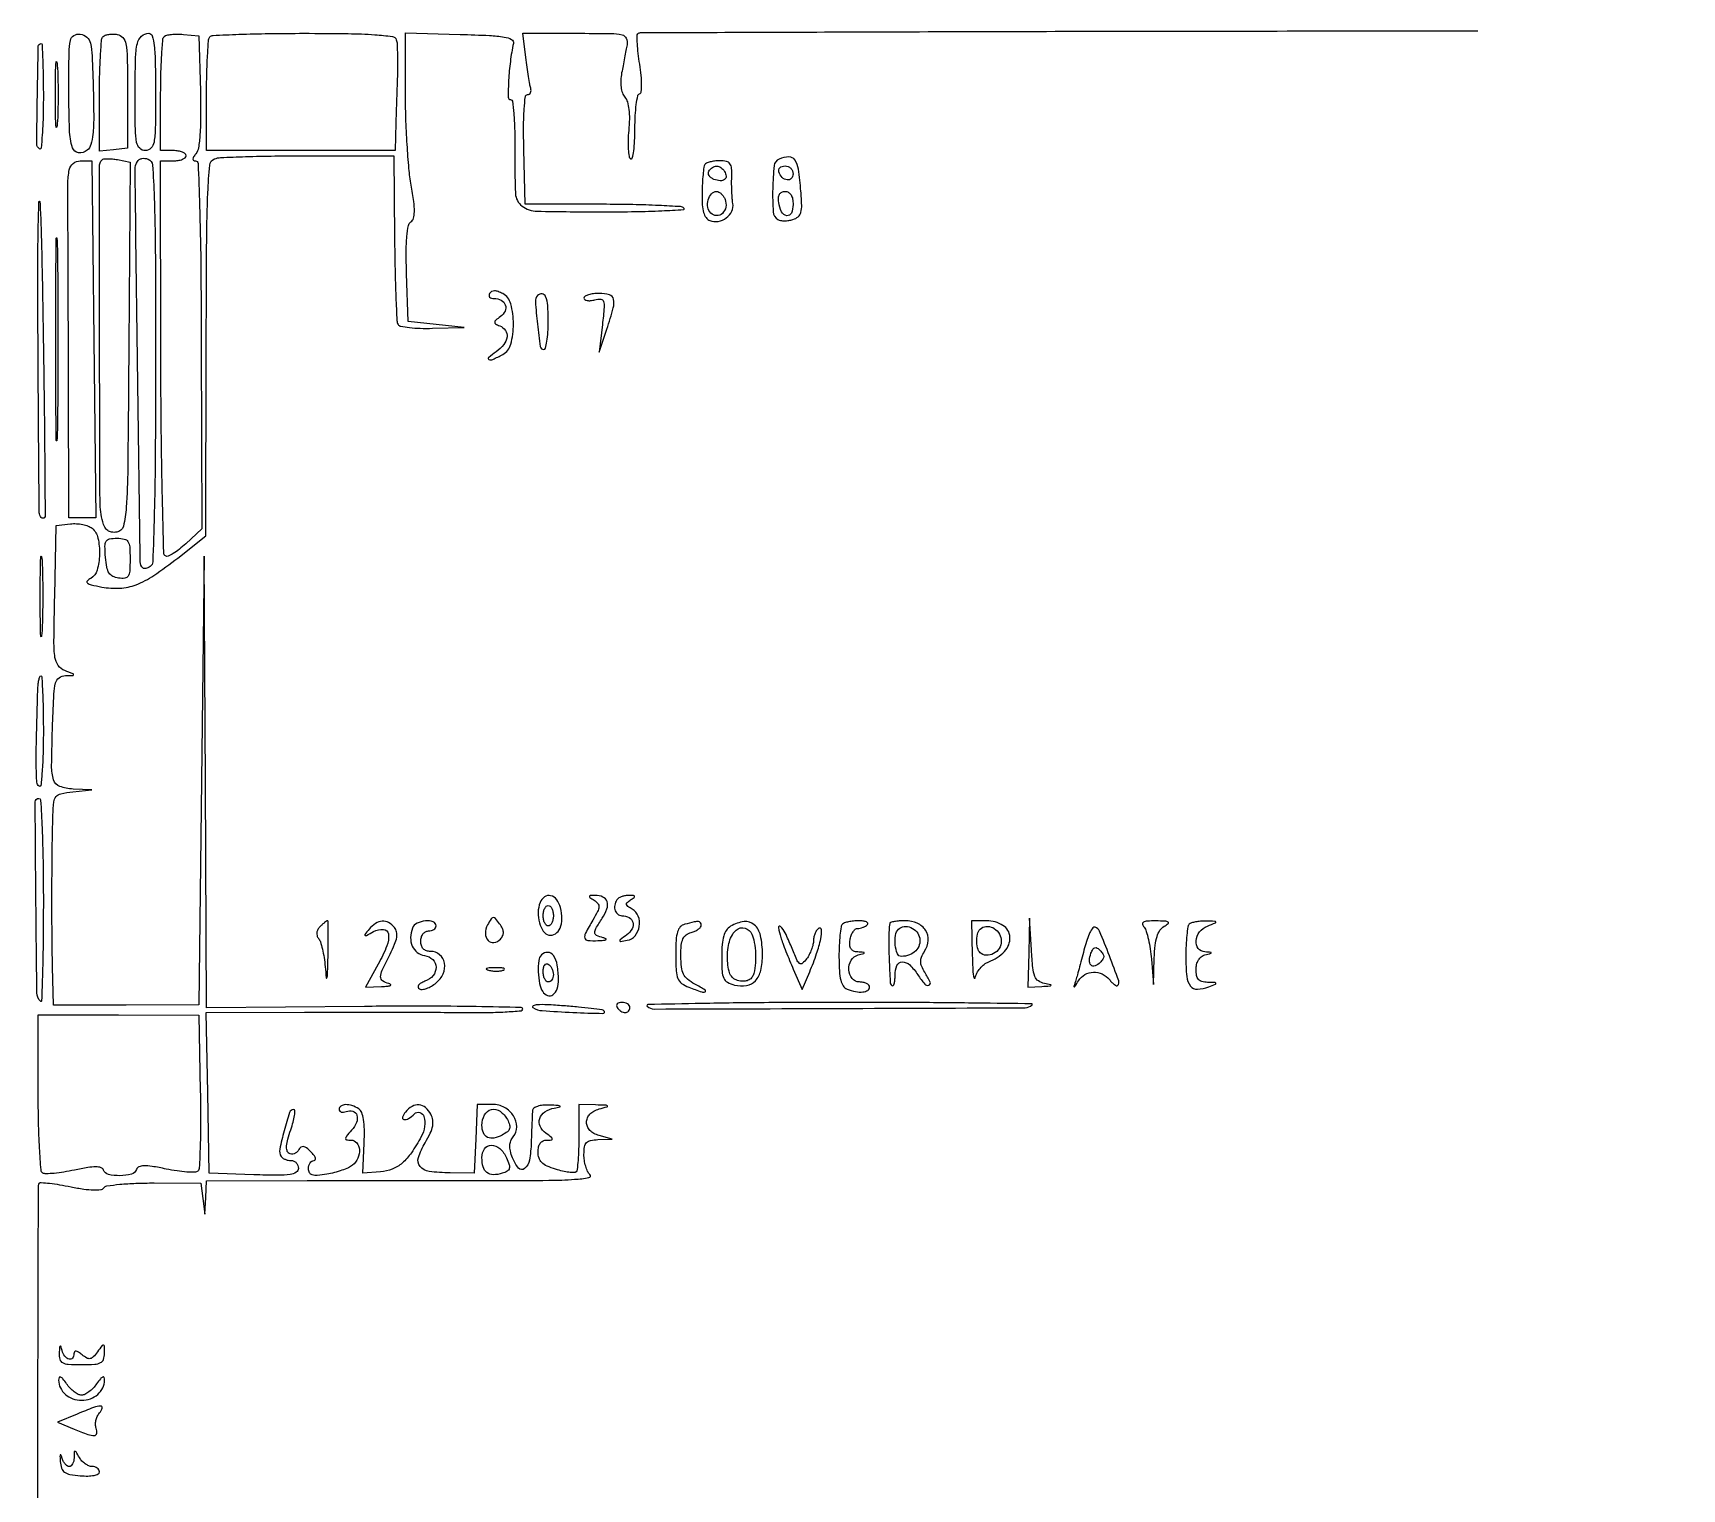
# Model space of a CAD drawing. Extents: x 24 to 1546, y 0 to 2379.
# Drawn here: x 563 to 886.3, y 290.6 to 576.1 of the extents above; entities that cross this region are included whole.
import ezdxf

# ---------------------------------------------------------------- set-up
doc = ezdxf.new("R2010")
doc.units = 0
doc.header["$MEASUREMENT"] = 0
doc.layers.get('0').update_dxf_attribs({"linetype": 'CONTINUOUS'})

msp = doc.modelspace()

# ---------------------------------------------------------------- linework, layer by layer
for points in [[(669.79548, 1002.302636, -0.00002), (669.596685, 899.530331, -0.000025), (669.388942, 796.915146, -0.198373)], [(563.829439, 248.38279, -0.000419), (563.917736, 301.759581, -0.00001), (564.039235, 350.115363, -0.198254), (564.222223, 350.555556, -0.221159), (564.598033, 350.692775, -0.007275), (566.228284, 350.529575, -0.012649), (568.187467, 350.254237, -0.008318), (570.427309, 349.843051, 0.013175), (572.927445, 349.409137, 0.029039), (574.857888, 349.239915, 0.034953), (576.250374, 349.296347, 0.219684), (576.843995, 349.654509, -0.213561), (577.462648, 350.037714, -0.009612), (580.010569, 350.330862, -0.01469), (583.128721, 350.536795, -0.009841), (586.702624, 350.597153), (595.905247, 350.571429), (596.292586, 347.535714), (596.679926, 344.5), (596.839963, 347.75), (597, 351), (616.75, 351.055893, -0.000327), (625.64887, 351.075252, -0.000202), (636.110147, 351.086927, -0.000203), (646.445424, 351.090087, -0.000365), (654.922842, 351.083051, 0.002734), (664.105335, 351.118941, 0.014214), (669.168719, 351.310441, 0.025003), (671.984775, 351.639216, 0.609662), (672.172842, 352.227158, -0.088518), (671.722192, 352.87356, -0.036312), (671.344522, 353.877978, -0.034486), (671.086531, 355.04198, -0.03731), (671, 356.2, -0.037126), (671.111432, 357.698668, -0.153815), (671.504436, 358.504677, -0.156414), (672.284142, 358.932225, -0.038776), (673.75, 359.09968), (676.5, 359.19936), (674, 359.894765, -0.055545), (672.961374, 360.312353, -0.078348), (672.168284, 360.914802, -0.089703), (671.673095, 361.661043, -0.102086), (671.5, 362.5, -0.102086), (671.673095, 363.338957, -0.089703), (672.168284, 364.085198, -0.078348), (672.961374, 364.687647, -0.055545), (674, 365.105235, 0.003862), (675.573548, 365.556059, 0.559448), (675.614857, 365.708935, 0.196521), (675.353516, 365.827678, 0.001929), (673.25, 365.90032), (670, 366), (670, 359.666667, -0.008178), (669.959645, 357.199671, -0.011952), (669.836702, 355.030452, -0.007485), (669.664932, 353.237029, -0.170356), (669.444092, 352.777426, -0.206883), (669.040569, 352.617474, -0.023507), (668.039781, 352.695316, -0.025315), (666.803839, 352.914159, -0.017981), (665.444092, 353.27854, -0.030257), (663.752144, 353.912072, -0.08989), (662.732493, 354.606772, -0.120087), (662.187839, 355.486425, -0.079005), (662, 356.667781, -0.052627), (662.106345, 357.675354, -0.104647), (662.431279, 358.405228, -0.129903), (662.967304, 358.843188, -0.10708), (663.69113, 359, 0.018623), (664.639878, 359.03535, 0.427404), (664.795422, 359.224387, 0.200348), (664.621833, 359.53128, 0.007299), (663.52865, 360.355392, -0.126723), (662.407188, 361.721623, -0.192318), (662.323418, 363.237051, -0.168784), (663.331413, 364.538012, -0.097427), (665.188851, 365.286254, 0.010901), (666.271593, 365.517608, 0.66875), (666.294753, 365.661491, 0.124228), (665.912862, 365.781433, 0.003813), (664.25, 365.863818, 0.03119), (662.912911, 365.836429, 0.05981), (661.863386, 365.621146, 0.086633), (661.17411, 365.249387, 0.210709), (660.90903, 364.75, 0.007065), (660.864931, 363.997263, 0.000965), (660.798067, 362.423409, 0.001109), (660.726585, 360.558455, 0.000937), (660.65903, 358.58501, -0.034391), (660.302606, 355.07158, -0.179127), (659.343977, 353.414068, -0.413328), (658.164457, 353.522816, -0.083104), (656.984657, 355.540354, -0.031753), (656.572474, 356.873602, -0.067755), (656.463901, 357.944391, -0.084854), (656.649639, 358.844216, -0.080137), (657.125527, 359.65125, 0.176148), (657.821725, 361.594583, 0.141958), (657.190178, 363.736353, 0.125508), (655.415789, 365.397037, 0.126315), (653.067129, 366), (650.09138, 366), (649.79569, 359.25), (649.5, 352.5), (644.736301, 352.563699, -0.02961), (640.636459, 352.861767, -0.190183), (638.853633, 353.853523, -0.257806), (638.535337, 355.576835, -0.052815), (639.866071, 358.497579, 0.02113), (640.874079, 360.383808, 0.06337), (641.33554, 361.767201, 0.090247), (641.35338, 362.926492, 0.081877), (640.967224, 364.061242, 0.089698), (639.920699, 365.381339, 0.159704), (638.658833, 365.922053, 0.157035), (637.30604, 365.614677, 0.085992), (636, 364.5, 0.085203), (635.426616, 363.504871, 0.463897), (635.694592, 363.032433, 0.194559), (636.597689, 363.213797, 0.050767), (637.767217, 364.167217, -0.281119), (638.828796, 364.423975, -0.248333), (639.63339, 363.599496, -0.110717), (639.760022, 361.678835, -0.085258), (639.087808, 359.682539, -0.026241), (637.158464, 356.517129, -0.064964), (635.351019, 354.495821, -0.084258), (633.402096, 353.318732, -0.073583), (631.079656, 352.779078), (627.659312, 352.5), (627.90874, 358.392107, 0.014319), (627.945703, 361.095736, 0.036014), (627.774675, 363.057456, 0.051027), (627.413353, 364.410655, 0.162121), (626.829083, 365.126794, 0.059609), (625.507114, 365.758766, 0.08817), (624.239669, 365.951584, 0.13817), (623.35148, 365.677309, 0.254459), (623, 365.031385, 0.170338), (623.113709, 364.707295, 0.150241), (623.410912, 364.504982, 0.106442), (623.863428, 364.465361, 0.060487), (624.398849, 364.599558, -0.16289), (625.708898, 364.656533, -0.258967), (626.481721, 363.882342, -0.168139), (626.402822, 362.460893, -0.086957), (625.442974, 360.936987, 0.008399), (624.406724, 359.752548, 0.164314), (624.230858, 359.307396, 0.390808), (624.437303, 359.059585, 0.032786), (625.345012, 359, -0.226758), (626.459268, 358.467275, -0.158639), (626.963191, 357.145327, -0.118857), (626.644012, 355.459045, -0.114091), (625.58923, 354.074054, -0.067003), (624.805356, 353.583785, -0.021967), (623.538537, 353.076057, -0.021439), (622.06683, 352.629836, -0.022665), (620.58923, 352.320767, -0.016852), (618.712977, 352.080862, -0.094697), (617.710924, 352.176706, -0.201423), (617.193873, 352.596292, -0.123512), (617, 353.369158, -0.063865), (617.079968, 353.992674, -0.081719), (617.314732, 354.52094, -0.098571), (617.662826, 354.874384, -0.150245), (618.071429, 355, 0.284503), (618.319661, 355.153685, 0.203638), (618.33986, 355.488265, 0.08057), (618.046255, 356.022809, 0.030592), (617.480678, 356.662179, 0.026445), (616.597217, 357.456821, 0.133174), (615.994893, 357.722091, 0.213571), (615.500676, 357.584907, 0.08159), (615.021053, 357.034064, -0.080584), (614.636511, 356.590634, -0.091578), (614.146984, 356.314923, -0.100733), (613.630297, 356.247636, -0.121159), (613.165316, 356.397829, -0.198035), (612.77867, 356.932367, -0.077494), (612.70402, 357.85745, -0.048538), (612.934981, 359.193658, -0.017759), (613.509154, 361.025944, 0.017616), (613.987312, 362.550306, 0.031694), (614.254419, 363.832621, 0.037338), (614.317106, 364.761915, 0.412081), (614.077279, 365, 0.324213), (613.268717, 364.414123, 0.013788), (612.203491, 360.833269, 0.016472), (611.362438, 357.218867, 0.189537), (611.617209, 355.810351, 0.104328), (611.913294, 355.499753, 0.051562), (612.394205, 355.238041, 0.047993), (612.970669, 355.060078, 0.050924), (613.559017, 355, -0.105963), (614.108817, 354.88216, -0.09932), (614.576711, 354.547938, -0.096172), (614.890355, 354.04854, -0.09252), (615, 353.461067, -0.261437), (614.567015, 352.689581, -0.101861), (613.375498, 352.261491, -0.038143), (611.02464, 352.10694, -0.005602), (606.25, 352.211067), (597.5, 352.5), (597.224607, 368.25), (596.949214, 384), (616.224607, 384.081319, -0.000905), (624.465346, 384.101171, -0.000737), (633.289416, 384.093446, -0.000745), (641.414644, 384.062253, -0.001949), (647.25, 384.008411, 0.006565), (651.755412, 384.008436, 0.010928), (655.548575, 384.141217, 0.004714), (658.697257, 384.350198, 0.392047), (659.000467, 384.677091, 0.40853), (658.674337, 385.010004, 0.000692), (649.89441, 385.173572, 0.004149), (639.887543, 385.26309, 0.002487), (628.000467, 385.211663), (597, 384.923326), (596.765802, 429.211663), (596.531603, 473.5), (596.015802, 429.5), (595.5, 385.5), (581.25, 385.479562), (567, 385.459125), (566.813161, 392.979562, -0.004473), (566.707874, 399.603858, -0.002242), (566.687246, 407.977677, -0.002237), (566.741228, 416.290852, -0.004824), (566.873164, 422.689635, -0.017152), (567.042718, 425.312075, -0.151997), (567.489219, 426.366528, -0.169945), (568.433278, 426.922062, -0.022751), (570.75, 427.271532), (574.5, 427.663794), (570.823324, 427.831897, -0.076224), (568.221328, 428.353511, -0.233402), (567.013466, 429.618745, -0.079735), (566.617548, 432.340015, -0.004819), (566.81862, 440.614388, -0.004253), (567.065924, 446.438017, -0.051973), (567.409299, 448.638474, -0.172715), (568.101272, 449.648397, -0.150876), (569.31862, 450.063386, 0.002819), (570.837525, 450.116096, 0.431449), (570.939829, 450.233725, 0.277366), (570.822332, 450.391556, 0.00197), (569.221639, 451.041654, -0.140944), (567.922849, 452.053584, -0.12401), (567.280464, 453.652125, -0.036448), (567.084763, 456.780144, -0.002457), (567.221639, 465.728267), (567.5, 479.5), (570.310472, 479.822258, -0.042235), (571.492178, 479.857418, -0.036965), (572.718229, 479.698908, -0.03876), (573.808467, 479.385466, -0.084021), (574.560472, 478.949813, -0.168191), (575.711597, 477.050224, -0.060121), (576.005011, 473.850724, -0.060593), (575.535265, 470.735975, -0.200074), (574.279271, 469.136412, 0.077673), (573.614874, 468.615168, 0.441293), (573.647001, 468.21772, 0.109721), (574.383988, 467.870409, 0.009094), (576.470308, 467.439592, 0.059897), (580.003163, 467.206815, 0.077974), (583.169657, 467.880044, 0.05735), (586.652509, 469.691926, 0.018537), (591.352714, 473.128609), (596.888374, 477.5), (596.944187, 514.143011, -0.001083), (597.022435, 535.353814, -0.00952), (597.256102, 544.73815, -0.013497), (597.641211, 550.158702, -0.283895), (598.581787, 551.393011, -0.080976), (599.749481, 551.635564, -0.002543), (604.62979, 551.821697, -0.004893), (610.403071, 551.955938, -0.003365), (616.949497, 552), (633.73542, 552), (633.859999, 535.916985, 0.003249), (633.948743, 529.686742, 0.004976), (634.114459, 524.288991, 0.001875), (634.319974, 519.66255, 0.127035), (634.551306, 518.916985, 0.213098), (635.069922, 518.564227, 0.016571), (636.770159, 518.317245, 0.020329), (638.895965, 518.167206, 0.014034), (641.309017, 518.162997), (647.5, 518.325993), (642, 518.912997), (636.5, 519.5), (636.210272, 528.91643, -0.007953), (636.147212, 533.161796, -0.021214), (636.278814, 536.186933, -0.024231), (636.563301, 538.291692, -0.211685), (637.082979, 539.051284, 0.194031), (637.584828, 539.733942, 0.061346), (637.749534, 541.012832, 0.035296), (637.618791, 543.020873, 0.009209), (637.122707, 546.216767, -0.020458), (636.690095, 549.48751, -0.007203), (636.329795, 554.207441, -0.007137), (636.08231, 559.41286, -0.008309), (636, 564.365745), (636, 576.067663), (646.75, 575.783832, -0.004664), (652.501121, 575.578286, -0.030389), (655.377541, 575.272784, -0.077674), (656.81943, 574.792382, -0.339902), (657.176919, 574.030757, 0.022041), (656.563351, 570.506605, 0.019568), (656.231885, 566.799173, 0.011245), (656.1406, 563.48636, 0.415696), (656.624506, 563, -0.378461), (656.981584, 562.684534, -0.00892), (657.236521, 560.282812, -0.015194), (657.408495, 557.296635, -0.009158), (657.439795, 553.75, 0.011789), (657.569172, 544.565773, 0.228667), (658.8647, 542.120838, 0.154937), (661.809495, 541.123686, 0.004767), (674.783298, 541, 0.004105), (681.080536, 541.051703, 0.00732), (686.259161, 541.2126, 0.00304), (690.498639, 541.432313, 0.647455), (690.60959, 541.723743, 0.183964), (689.957896, 542.015976, 0.002649), (685.635525, 542.2426, 0.006896), (680.568397, 542.411369, 0.004444), (674.692923, 542.473743), (659.5, 542.5), (659.216168, 553.25, -0.006947), (659.159668, 557.768777, -0.016341), (659.274565, 561.139845, -0.01263), (659.503048, 563.61614, -0.38027), (659.934783, 564, 0.138728), (660.285647, 564.09926, 0.140858), (660.530058, 564.367188, 0.115205), (660.625015, 564.77227, 0.074806), (660.553558, 565.25, -0.030615), (660.372543, 566.000743, -0.00461), (660.116382, 567.528125, -0.00516), (659.848828, 569.339755, -0.004437), (659.604073, 571.25), (659.038261, 576), (669.461713, 576, -0.002896), (676.301832, 575.960377, -0.052563), (678.468532, 575.706558, -0.237537), (679.303779, 575.019901, -0.153405), (679.44642, 573.75, 0.000572), (679.234982, 572.659051, 0.000246), (678.955258, 571.20303, 0.000243), (678.658887, 569.652168, 0.000321), (678.39049, 568.239038, 0.034944), (678.22058, 566.795856, 0.044426), (678.276143, 565.45641, 0.05049), (678.543984, 564.318374, 0.090416), (679.013385, 563.483871, -0.104728), (679.51151, 562.536401, -0.039943), (679.802688, 561.065933, -0.03304), (679.895736, 559.191076, -0.019834), (679.77065, 556.964905, 0.016698), (679.647971, 555.00148, 0.024034), (679.681135, 553.260747, 0.021482), (679.833823, 551.87911, 0.219475), (680.143917, 551.411055, 0.509304), (680.478671, 551.54809, 0.02429), (680.748526, 552.939618, 0.023302), (680.939068, 554.910415, 0.012447), (681, 557.35765, -0.013011), (681.065218, 559.863396, -0.01986), (681.264488, 562.029018, -0.015153), (681.545094, 563.74839, -0.261783), (681.900385, 564.166667, 0.283118), (682.226121, 564.582551, 0.026899), (682.305481, 565.929439, 0.026594), (682.218517, 567.735691, 0.014332), (681.929671, 569.945952, -0.010245), (681.634275, 572.071017, -0.015103), (681.469801, 573.9475, -0.01029), (681.413233, 575.490513, -0.203091), (681.5874, 575.920734, -0.198023), (682.11066, 576.138525, -0.000014), (730.176508, 576.301627, -0.000501), (783.279498, 576.427095, -0.000302), (846.254519, 576.474781)], [(865.226909, 595.505145, -0.000225), (865.252986, 671.754424, -0.000174)], [(330.47682, 18.883074, 0.000013), (445.994116, 18.943074, 0.000017), (561.276547, 19.009838, 0.139128)], [(937.25, 578.015313, -0.000438), (892.915979, 578.044662, -0.005704)], [(814.621567, 578.021617, 0.000304), (793.981645, 578.01813, 0.000273), (772.58571, 577.989788, 0.000274), (753.38586, 577.943341, 0.000862)], [(242.797298, 79.868691, -0.000011), (242.648497, 127.699984, -0.000482)]]:
    msp.add_lwpolyline(points, format="xyb")
for points in [[(574.786725, 564.902924, -0.005817), (574.871591, 559.39826, -0.026341), (574.714726, 556.192156, -0.046436), (574.320603, 554.189993, -0.14881), (573.58053, 553.066834, -0.209602), (571.884038, 552.579914, -0.292095), (570.711155, 553.572032, -0.066757), (570.127971, 557.031547, -0.008422), (570, 564.628568, -0.002609), (570.039492, 572.195569, -0.047028), (570.291928, 574.604199, -0.213693), (570.980115, 575.569264, -0.169433), (572.25, 575.819551, -0.147997), (573.519379, 575.22978, -0.154634), (574.221993, 574.044666, -0.046712), (574.557674, 571.572597, -0.003639)], [(581.5, 564.5), (581.5, 553.5), (578.75, 553.183578), (576, 552.867155), (576, 563.766911, -0.00607), (576.051334, 567.995297, -0.009177), (576.208224, 571.673088, -0.004577), (576.425153, 574.760743, -0.178382), (576.708849, 575.375516, -0.118669), (577.121725, 575.628178, -0.040663), (577.809062, 575.790312, -0.037695), (578.625458, 575.85167, -0.035475), (579.458849, 575.792183, -0.179059), (580.583205, 575.182982, -0.136097), (581.19697, 573.910312, -0.04119), (581.452038, 571.275125, -0.00354)], [(587, 564.5, -0.003167), (586.954815, 557.366148, -0.039902), (586.706522, 554.6875, -0.14711), (586.098677, 553.473838, -0.206449), (585, 553, -0.197953), (583.904957, 553.451214, -0.152806), (583.296154, 554.604167, -0.042225), (583.046028, 557.144096, -0.00344), (583, 563.833333, -0.005104), (583.073125, 570.997038, -0.048877), (583.432548, 574.026499, -0.154053), (584.248676, 575.447054, -0.188078), (585.666667, 576, -0.333816), (586.337979, 575.495605, -0.041682), (586.721014, 573.59375, -0.023954), (586.942955, 570.312099, -0.004907)], [(595.784902, 564.644517, -0.007399), (595.840122, 559.818531, -0.016938), (595.704746, 556.183764, -0.018225), (595.418544, 553.532804, -0.13805), (594.912457, 552.394517, 0.029081), (594.459211, 551.77882, 0.12688), (594.316325, 551.353383, 0.282653), (594.44744, 551.101119, 0.135963), (594.812426, 551, -0.402732), (595.338807, 550.493941, -0.001874), (595.634341, 542.198693, -0.005544), (595.862419, 531.22202, -0.001781), (595.962239, 514.926775), (596.054736, 478.853551), (592.9257, 475.930593, -0.020722), (591.666281, 474.848258, -0.030667), (590.470753, 474.017712, -0.031017), (589.466504, 473.489981, -0.248801), (588.962401, 473.523237, -0.253046), (588.620709, 474.117898, -0.00052), (588.345954, 485.191052, -0.003312), (588.130994, 497.72884, -0.002027), (588.035374, 512.51942), (587.942608, 551), (590.471304, 551, 0.037686), (591.439674, 551.073091, 0.056539), (592.257196, 551.29375, 0.074245), (592.815513, 551.616993, 0.228289), (593, 552, 0.226478), (592.817169, 552.382936, 0.074992), (592.265625, 552.70625, 0.057076), (591.457356, 552.926884, 0.038131), (590.5, 553), (588, 553), (588, 563.833333, -0.006152), (588.051716, 568.036616, -0.009288), (588.209755, 571.69413, -0.004683), (588.428368, 574.7626, -0.178074), (588.71406, 575.380727, -0.140413), (589.179428, 575.638837, -0.029193), (590.110172, 575.797672, -0.028525), (591.249413, 575.85882, -0.023563), (592.46406, 575.797393), (595.5, 575.5)], [(634.208587, 574.75, -0.07157), (634.362902, 573.916622, -0.00567), (634.427922, 571.664062, -0.007602), (634.434168, 568.963714, -0.00575), (634.361871, 566, 0.000626), (634.255387, 562.92695, 0.000652), (634.158093, 559.895313, 0.000626), (634.080671, 557.2739, 0.00286), (634.046296, 555.75), (634, 553), (615.5, 553), (597, 553), (597, 563.833333, -0.005745), (597.048261, 568.033313, -0.008732), (597.195833, 571.680208, -0.004165), (597.399513, 574.750789, -0.179603), (597.666667, 575.333333, -0.187727), (598.280193, 575.603107, -0.001725), (603.344614, 575.804167, -0.005541), (609.216764, 575.951871, -0.003517), (616.059678, 576, -0.003341), (624.75374, 575.941913, -0.013852), (629.998728, 575.726411, -0.014506), (633.426215, 575.39021, -0.287018)], [(565, 563.440983, -0.006671), (564.946397, 559.423384, -0.011863), (564.779688, 556.118971, -0.006557), (564.549824, 553.491035, -0.553191), (564.25, 553.342542, -0.262764), (563.717068, 554.303936, -0.001892), (563.827141, 563.848852, -0.001642), (564.005771, 573.451494, -0.407818), (564.566413, 574, -0.400332), (564.742481, 573.832124, -0.001647), (564.872634, 570.898289, -0.006412), (564.968837, 567.489783, -0.003848)], [(567.738988, 558.25, -0.061613), (567.60781, 557.551892, -0.829596), (567.48416, 557.567187, -0.013058), (567.399697, 559.876693, -0.002611), (567.378169, 564, -0.002611), (567.399697, 568.123307, -0.013058), (567.48416, 570.432813, -0.829596), (567.60781, 570.448108, -0.061613), (567.738988, 569.75, -0.009864), (567.851466, 567.132307, -0.005804), (567.887826, 564, -0.005804), (567.851466, 560.867693, -0.009864)], [(574.880728, 515.996729), (575.261456, 481), (572.630728, 481), (570, 481), (569.929742, 508.25, 0.000124), (569.89942, 518.979347, 0.000168), (569.866377, 528.670312, 0.000112), (569.834082, 536.807799, 0.001876), (569.812694, 539.5, -0.004548), (569.794548, 546.47445, -0.050647), (570.093165, 549.236397, -0.170496), (570.863557, 550.502431, -0.173679), (572.25, 550.996729), (574.5, 550.993457)], [(581.762349, 514.631062, -0.000751), (581.552296, 490.661387, -0.013756), (581.264423, 483.044447, -0.045507), (580.685977, 479.372262, -0.304376), (579.380352, 478.197531, -0.069856), (578.375094, 478.195264, -0.124115), (577.611926, 478.503804, -0.115068), (577.049033, 479.158025, -0.054974), (576.644007, 480.197531, -0.064583), (576.113047, 484.174866, -0.000507), (576.025521, 516.462149, -0.000187), (575.981302, 549.879422, -0.199159), (576.523502, 551.190169, -0.164749), (576.876743, 551.364669, -0.029115), (577.624324, 551.420134, -0.028788), (578.544552, 551.381722, -0.022405), (579.535851, 551.237898), (582.024698, 550.762124)], [(587, 511.452028, -0.001664), (586.940916, 493.698926, -0.005001), (586.739032, 481.581332, -0.001761), (586.460865, 472.368437, -0.250957), (585.933469, 471.458881, -0.038339), (585.497966, 471.233849, -0.050611), (585.07132, 471.102266, -0.060569), (584.713838, 471.074674, -0.187512), (584.496177, 471.17049, -0.195351), (583.996677, 472.353386, -0.000113), (583.476862, 510.89525, -0.000146), (582.979529, 549.244329, -0.142516), (583.438838, 550.901039, -0.120743), (583.78856, 551.244866, -0.081579), (584.311612, 551.450017, -0.07402), (584.924103, 551.488785, -0.070579), (585.532025, 551.349337, -0.291102), (586.393945, 550.186457, -0.008629), (586.737089, 543.842294, -0.008102), (586.952048, 533.395656, -0.001093)], [(694.675594, 550.25, 0.101587), (694.497648, 549.731326, 0.008475), (694.339332, 548.311768, 0.011022), (694.215472, 546.596194, 0.008286), (694.152171, 544.704957, 0.017581), (694.194582, 542.38401, 0.055156), (694.448256, 540.847573, 0.090388), (694.929626, 539.861442, 0.14347), (695.671517, 539.295809, 0.134225), (697.315918, 539.131564, 0.117959), (698.907416, 539.80845, 0.123018), (699.973986, 541.103316, 0.153565), (700.189478, 542.63839, -0.022427), (700.076094, 543.575274, -0.008209), (699.997151, 544.90784, -0.008119), (699.958392, 546.369233, -0.009633), (699.970803, 547.75, 0.02416), (699.934667, 549.551402, 0.141893), (699.613448, 550.430647, 0.188065), (698.923942, 550.869528, 0.048801), (697.590343, 551, 0.028113), (696.611425, 550.944916, 0.034871), (695.714308, 550.779688, 0.037425), (695.006237, 550.539792, 0.160441)], [(698.541119, 548.933469, -0.113371), (698.863615, 547.985128, -0.261672), (698.573555, 547.317483, -0.188422), (697.724488, 547.076451, -0.067736), (696.479746, 547.369399, -0.067341), (695.911954, 547.680239, -0.097937), (695.527978, 548.100609, -0.123144), (695.385628, 548.560991, -0.153283), (695.495635, 548.992937, -0.104938), (696.182705, 549.71195, -0.155876), (697.01095, 549.958873, -0.152164), (697.843686, 549.681493, -0.098738)], [(709.25, 551.337719, 0.277602), (708.284502, 550.056272, 0.020949), (708.002477, 545.531008, 0.021649), (708.106573, 540.993985, 0.242331), (709.008949, 539.494469, 0.098646), (709.534212, 539.298605, 0.040076), (710.298524, 539.237211, 0.037656), (711.156036, 539.301847, 0.039225), (711.982171, 539.494341, 0.099681), (712.986328, 540.050813, 0.149781), (713.521792, 540.888606, 0.076236), (713.691889, 542.309177, 0.012716), (713.530894, 545.061066, 0.013664), (713.050219, 549.366168, 0.115522), (712.352624, 551.172535, 0.259209), (711.188153, 551.756706, 0.08552)], [(712, 548.416667, -0.190724), (711.653027, 547.540134, -0.244413), (710.846361, 547.257027, -0.165501), (709.877068, 547.749304, -0.113253), (709.229167, 548.8125, -0.134046), (709.204183, 549.264262, -0.144529), (709.414714, 549.651172, -0.119977), (709.841384, 549.910766, -0.077096), (710.416667, 550, -0.099038), (711.020927, 549.879125, -0.097945), (711.534896, 549.534896, -0.097945), (711.879125, 549.020927, -0.099038)], [(698.664167, 543.432783, -0.13575), (698.808095, 541.946818, -0.158748), (698.146183, 540.700354, -0.198612), (697.005202, 540.250389, -0.194633), (695.867217, 540.732783, -0.155991), (695.277718, 541.876502, -0.106879), (695.346158, 543.346404, -0.11812), (695.995829, 544.550952, -0.213408), (697, 545, -0.125507), (697.450999, 544.884981, -0.064084), (697.927242, 544.53963, -0.057495), (698.355144, 544.03215, -0.054869)], [(712, 542.416667, -0.099758), (711.665004, 540.754328, -0.341983), (710.766881, 540.247168, -0.246964), (709.754387, 540.984177, -0.077969), (709.180449, 542.828328, -0.049589), (709.135679, 543.780163, -0.118091), (709.334992, 544.454992, -0.155126), (709.772879, 544.855398, -0.108654), (710.430449, 545, -0.129929), (711.099007, 544.823287, -0.12769), (711.598108, 544.338523, -0.093042), (711.902284, 543.531429, -0.043744)], [(565.25, 481.083333, -0.130005), (565.121377, 480.958157, -0.132239), (564.948534, 480.913966, -0.11378), (564.756089, 480.960904, -0.080066), (564.574795, 481.091871, -0.196958), (564.188927, 482.013619, -0.000154), (564.00277, 507.819839, -0.001676), (563.921477, 530.694878, -0.009274), (564.147253, 543, -0.949772), (564.312467, 543.002415, -0.008674), (564.521436, 538.721875, -0.002983), (564.759118, 529.390926, -0.001165), (564.980496, 516.5, -0.000685), (565.161686, 503.050749, -0.001123), (565.273958, 491.658854, -0.000097), (565.349684, 481.448344, -0.137773)], [(567.748476, 498.25, -0.017194), (567.640378, 496.138674, -0.950111), (567.538244, 496.142187, -0.003495), (567.468547, 503.269774, -0.000697), (567.450803, 516, -0.000697), (567.468547, 528.730226, -0.003495), (567.538244, 535.857812, -0.950111), (567.640378, 535.861326, -0.017194), (567.748476, 533.75, -0.002642), (567.841283, 525.669646, -0.00155), (567.871266, 516, -0.00155), (567.841283, 506.330354, -0.002642)], [(652.501671, 525.002704, 0.131454), (652.387091, 524.62175, 0.190049), (652.504629, 524.294544, 0.144137), (652.853521, 524.073852, 0.069539), (653.381966, 524, -0.119679), (654.781979, 523.660027, -0.191408), (655.579084, 522.744025, -0.196849), (655.518404, 521.552079, -0.125613), (654.623385, 520.466563, 0.016575), (653.696794, 519.740699, 0.199912), (653.492546, 519.346942, 0.297058), (653.66811, 519.020647, 0.033326), (654.47061, 518.649652, -0.150837), (655.606564, 517.757382, -0.187351), (655.917288, 516.460422, -0.135889), (655.272713, 514.958466, -0.071188), (653.777494, 513.556704, 0.020858), (652.315219, 512.438781, 0.566766), (652.376526, 512.046127, 0.207817), (653.122825, 512.064891, 0.014116), (655.065741, 513.035184, 0.209198), (656.655824, 515.054838, 0.063818), (657.159872, 519.001098, 0.063813), (656.652458, 522.94744, 0.208982), (655.060688, 524.967521, 0.036372), (654.171591, 525.363166, 0.083248), (653.452102, 525.493987, 0.120421), (652.899449, 525.366952, 0.138779)], [(661.916667, 524.583823, 0.217408), (661.470028, 523.389381, 0.010175), (661.869948, 518.990732, 0.008505), (662.439261, 514.568227, 0.372344), (663.096513, 514, 0.341657), (663.450991, 514.27423, 0.022776), (663.734601, 515.615625, 0.025268), (663.934864, 517.391545, 0.015443), (664, 519.5, 0.017232), (663.89228, 522.624613, 0.080171), (663.484238, 524.375813, 0.275044), (662.796445, 524.893334, 0.227049)], [(671, 524.09362, 0.255546), (671.165167, 523.791558, 0.101424), (671.620981, 523.615879, 0.066849), (672.303872, 523.593871, 0.038643), (673.113978, 523.740057, -0.077203), (674.296997, 523.860761, -0.314219), (674.837231, 523.440338, -0.097597), (674.959101, 522.294904, -0.006115), (674.615338, 518.896437), (674.00272, 513.5), (675.486179, 518, 0.010989), (676.753671, 522.149408, 0.121515), (676.80989, 523.871199, 0.279624), (676.005747, 524.726595, 0.067842), (674, 525, 0.028607), (672.850567, 524.934182, 0.044782), (671.88125, 524.733751, 0.056032), (671.203013, 524.442706, 0.269637)], [(582, 472.930449, -0.013777), (581.934916, 470.568903, -0.121927), (581.631409, 469.579913, -0.232738), (580.988001, 469.164743, -0.064285), (579.75, 469.180449, -0.078602), (578.610647, 469.530348, -0.139488), (577.885558, 470.181899, -0.09543), (577.447055, 471.308129, -0.024614), (577.189635, 473.25, -0.015936), (577.076781, 475.473696, -0.140733), (577.327757, 476.414146, -0.216483), (577.989716, 476.870905, -0.04443), (579.439635, 477, -0.05176), (580.876952, 476.850809, -0.203325), (581.592712, 476.35264, -0.125554), (581.925972, 475.318596, -0.015495)], [(564.74339, 458.79375, -0.036599), (564.616526, 457.746638, -0.884121), (564.498197, 457.755039, -0.010914), (564.415924, 460.483644, -0.002028), (564.394557, 465.5, -0.002097), (564.414612, 470.525065, -0.009805), (564.495023, 473.417539, -0.825028), (564.614954, 473.4349, -0.070857), (564.740553, 472.79375, -0.008346), (564.849716, 469.700613, -0.004596), (564.88528, 465.914922, -0.00458), (564.850869, 462.07342, -0.007321)], [(565, 438.940983, -0.006871), (564.942188, 434.734329, -0.012248), (564.762342, 431.277433, -0.006995), (564.514087, 428.540629, -0.552786), (564.190952, 428.381985, -0.243766), (563.731615, 429.149988, -0.011553), (563.614685, 432.249507, -0.009802), (563.63994, 437.300453, -0.001538), (563.9154, 447.25, -0.017082), (563.983924, 448.304119, -0.027604), (564.122024, 449.192187, -0.026441), (564.299955, 449.854818, -0.324631), (564.5, 450, -0.398731), (564.702736, 449.807762, -0.001992), (564.853125, 446.751414, -0.007058), (564.964062, 443.181491, -0.004237)], [(565, 405.833333, -0.00263), (564.959522, 398.138715, -0.004579), (564.833913, 391.756712, -0.001192), (564.664198, 386.322682, -0.656094), (564.434599, 386.232068, -0.195709), (563.733754, 387.89498, -0.000966), (563.540463, 406.480464, -0.000683), (563.406804, 425.304957, -0.415894), (564.097874, 426, -0.398755), (564.470458, 425.64668, -0.00209), (564.738817, 420.161352, -0.007122), (564.936392, 413.677157, -0.004055)], [(662.389534, 405.572726, 0.086507), (662.013464, 403.656812, 0.071984), (662.267429, 401.593702, 0.081689), (663.026217, 399.935779, 0.200207), (664.124173, 399.211124, 0.19208), (665.399566, 399.458194, 0.15124), (666.313422, 400.543815, 0.102289), (666.673893, 402.362866, 0.059486), (666.3907, 404.579463, 0.099683), (665.648505, 406.137294, 0.172725), (664.467171, 406.920416, 0.21809), (663.260597, 406.693206, 0.148273)], [(665, 403, -0.048028), (664.926307, 402.234582, -0.068025), (664.70625, 401.5875, -0.088204), (664.381882, 401.151477, -0.191087), (664, 401, -0.191087), (663.618118, 401.151477, -0.088204), (663.29375, 401.5875, -0.068025), (663.073693, 402.234582, -0.048028), (663, 403, -0.048028), (663.073693, 403.765418, -0.068025), (663.29375, 404.4125, -0.088204), (663.618118, 404.848523, -0.191087), (664, 405, -0.191087), (664.381882, 404.848523, -0.088204), (664.70625, 404.4125, -0.068025), (664.926307, 403.765418, -0.048028)], [(672.990589, 406.026978, -0.077546), (673.71233, 405.395793, -0.192746), (673.926937, 404.740805, -0.103001), (673.676671, 403.834677, -0.014704), (672.740589, 402.137999, 0.010595), (671.288072, 399.555656, 0.186384), (671.172737, 398.619979, 0.324547), (671.741498, 398.143577, 0.02795), (673.75, 398.116001, 0.010989), (674.849555, 398.186617, 0.109045), (675.28821, 398.323916, 0.602595), (675.282394, 398.492773, 0.049066), (674.75, 398.689326, -0.041337), (673.476416, 399.137315, -0.284005), (673.119595, 399.662823, -0.146464), (673.325833, 400.477993, -0.010345), (674.586196, 402.491207, 0.060411), (675.489876, 404.318086, 0.161315), (675.516876, 405.75293, 0.214225), (674.713739, 406.662876, 0.109093), (673.190983, 406.984687, 0.01194), (672.244365, 406.9535, 0.339098), (672.069875, 406.803318, 0.3015), (672.160248, 406.576656, 0.010489)], [(677.666667, 406.333333, 0.125796), (677.083853, 405.350208, 0.128981), (677.051798, 404.217789, 0.151543), (677.564795, 403.340323, 0.187387), (678.440983, 403, -0.124505), (679.845846, 402.644666, -0.20889), (680.583142, 401.70144, -0.190268), (680.425843, 400.443841, -0.106174), (679.402775, 399.258451, 0.002913), (678.116936, 398.274774, 0.255622), (678.023255, 398.060058, 0.433417), (678.164387, 397.949681, 0.00476), (679.5, 398.170371, 0.181764), (681.031564, 399.073668, 0.130915), (681.844723, 400.904531, 0.129669), (681.642859, 402.910788, 0.177431), (680.470491, 404.276452, -0.026258), (679.611894, 404.817994, -0.195213), (679.356549, 405.216362, -0.258409), (679.487066, 405.60847, -0.044791), (680.130023, 406.10152, 0.014238), (680.836289, 406.577633, 0.305563), (680.91968, 406.801852, 0.326606), (680.743076, 406.951326, 0.015339), (679.916667, 406.984687, 0.037881), (679.261579, 406.941353, 0.035016), (678.602604, 406.799669, 0.036904), (678.033654, 406.588392, 0.089251)], [(619.223794, 400.823794, 0.069624), (618.801467, 400.26405, 0.097681), (618.609438, 399.669912, 0.10651), (618.664687, 399.086103, 0.096838), (618.955039, 398.554175, -0.097774), (619.330984, 397.86239, -0.01837), (619.711678, 396.465841, -0.019018), (620.039082, 394.775855, -0.016403), (620.256538, 392.980381, 0.005599), (620.470551, 390.82398, 0.836295), (620.605375, 390.814837, 0.053463), (620.721106, 391.643801, 0.001503), (620.825293, 395.25, 0.004163), (620.870724, 397.838274, 0.006946), (620.860555, 400.017187, 0.001931), (620.818681, 401.884398, 0.406536), (620.7, 402, 0.156509), (620.526244, 401.944246, 0.012944), (620.142614, 401.654489, 0.016317), (619.696191, 401.27433, 0.011842)], [(628.872445, 400.33628, 0.005721), (628.042615, 399.306555, 0.472153), (628.081002, 399.13109, 0.241903), (628.338304, 399.131479, 0.003348), (629.764837, 399.879404, -0.136734), (631.68596, 400.304583, -0.358127), (632.656003, 399.415697, -0.131923), (632.371757, 397.079886, -0.031569), (630.668635, 393.522802), (628.140793, 389), (631.320396, 389.116001, 0.013566), (632.452623, 389.188104, 0.072797), (633.051929, 389.332266, 0.55236), (633.083842, 389.507555, 0.122093), (632.75, 389.689326, -0.08288), (631.52423, 390.238181, -0.261803), (631.129329, 391.011168, -0.099706), (631.449467, 392.327587, -0.008542), (632.979818, 395.460413, 0.018464), (633.880577, 397.401091, 0.057766), (634.280653, 398.780811, 0.091964), (634.263356, 399.82354, 0.123808), (633.857373, 400.671855, 0.09202), (632.689155, 401.644996, 0.145576), (631.42704, 401.929754, 0.133087), (630.132069, 401.483538, 0.071267)], [(637.384042, 400.558413, 0.0845), (637.012431, 398.704332, 0.111775), (637.342443, 397.019447, 0.126556), (638.316044, 395.785019, 0.128067), (639.760216, 395.180449, -0.158577), (641.351201, 394.399616, -0.199168), (641.995362, 392.904549, -0.177997), (641.415352, 391.257935, -0.132138), (639.829031, 390.132458, 0.036571), (639.025442, 389.766419, 0.106286), (638.566016, 389.369681, 0.224997), (638.488583, 388.995559, 0.197169), (638.724866, 388.670042, 0.168178), (639.290964, 388.543251, 0.055534), (640.133711, 388.735118, 0.047949), (641.090352, 389.174585, 0.03857), (642.022869, 389.817434, 0.121433), (643.389254, 391.620599, 0.146363), (643.634561, 393.723769, 0.175599), (642.695482, 395.355562, 0.177051), (640.932612, 396, -0.077711), (640.100295, 396.130147, -0.123703), (639.491577, 396.508717, -0.120774), (639.124809, 397.137742, -0.071998), (639, 398, -0.072314), (639.111864, 398.769411, -0.08892), (639.4375, 399.416667, -0.10214), (639.924246, 399.846791, -0.130775), (640.5, 400, 0.064853), (641.073457, 400.074694, 0.082425), (641.559375, 400.29375, 0.098894), (641.884432, 400.618646, 0.148195), (642, 401, 0.321197), (641.43151, 401.793658, 0.106151), (639.92466, 401.969447, 0.087524), (638.263861, 401.509847, 0.19227)], [(652.10039, 401.187581, 0.120297), (651.668996, 399.511768, 0.189903), (652.189164, 398.14158, 0.253258), (653.349857, 397.735502, 0.168543), (654.619555, 398.418438, 0.075205), (655.073351, 399.091472, 0.125721), (655.203554, 399.757774, 0.103542), (655.004414, 400.495952, 0.040403), (654.448932, 401.400727, 0.017906), (653.626272, 402.445141, 0.24427), (653.192351, 402.622822, 0.23478), (652.786424, 402.372987, 0.016621)], [(690.75, 401.310674, 0.143077), (689.887847, 400.794067, 0.115205), (689.351227, 399.85103, 0.059092), (689.07336, 398.231252, 0.012962), (689, 395.401925, 0.012193), (689.077927, 392.20695, 0.082936), (689.412359, 390.670077, 0.144475), (690.153093, 389.728787, 0.063532), (691.5651, 388.975249, 0.006673), (694.09224, 388.05284, 0.203533), (694.749322, 388.095577, 0.592207), (694.760982, 388.429282, 0.009828), (692.75, 389.571975, -0.046619), (691.316543, 390.532262, -0.107309), (690.511093, 391.541473, -0.089369), (690.114303, 392.91351, -0.025819), (690, 395.125557, -0.02109), (690.08827, 397.217331, -0.081933), (690.405294, 398.470139, -0.130842), (691.015402, 399.237779, -0.096109), (692, 399.710251, 0.038887), (692.765484, 399.975456, 0.050447), (693.4125, 400.339118, 0.059916), (693.858742, 400.740524, 0.181596), (694, 401.116631, 0.150971), (693.84416, 401.620993, 0.231983), (693.454051, 401.842049, 0.071549), (692.635505, 401.773773, 0.007384)], [(699.75, 400.919901, 0.110477), (698.929492, 400.159379, 0.079475), (698.390394, 399.027927, 0.05294), (698.089718, 397.37789, 0.018619), (698, 394.969362, 0.013464), (698.07725, 392.101133, 0.092893), (698.409376, 390.738681, 0.161531), (699.135291, 389.951072, 0.065076), (700.512986, 389.407385, 0.101141), (702.884108, 389.302258, 0.170109), (704.619074, 390.237234, 0.132897), (705.666372, 392.272317, 0.052807), (706, 395.422445, 0.051949), (705.616034, 399.108046, 0.161831), (704.373828, 401.235506, 0.218295), (702.387466, 401.831678, 0.097594)], [(709.578027, 398.754159, 0.012736), (709.96965, 397.621184, 0.004307), (710.595796, 395.991812, 0.004281), (711.31917, 394.201863, 0.004903), (712.041816, 392.504159), (713.792802, 388.5), (715.263308, 392, 0.016236), (716.623864, 395.557528, 0.031843), (717.429721, 398.478988, 0.061236), (717.576456, 400.239342, 0.574294), (717.040082, 400.524772, 0.099957), (716.641579, 400.151419, 0.052213), (716.305524, 399.556771, 0.04897), (716.077136, 398.849138, 0.053635), (716, 398.132113, -0.059241), (715.904675, 397.330381, -0.030222), (715.607356, 396.359306, -0.029536), (715.175096, 395.382428, -0.038951), (714.663341, 394.554269, -0.056212), (713.84682, 393.666608, -0.357133), (713.277334, 393.650213, -0.125927), (712.71556, 394.369566, -0.007967), (711.671438, 396.863139, 0.01673), (710.458857, 399.622296, 0.097463), (709.513047, 400.887759, 0.704706), (709.129378, 400.681579, 0.039336)], [(721.666667, 401.333333, 0.160312), (721.403803, 400.812603, 0.011414), (721.195833, 399.180386, 0.015157), (721.048531, 397.182453, 0.010821), (721, 394.940322, 0.013515), (721.076197, 392.121837, 0.047709), (721.345557, 390.332352, 0.08276), (721.830763, 389.215661, 0.15865), (722.581787, 388.606989, 0.041331), (724.250406, 388.120311, 0.072601), (725.68275, 388.039686, 0.115739), (726.639132, 388.355742, 0.260988), (727, 389, 0.191087), (726.848523, 389.381882, 0.088204), (726.4125, 389.70625, 0.068025), (725.765418, 389.926307, 0.048028), (725, 390, -0.229032), (723.573111, 390.689789, -0.157063), (722.930995, 392.402879, -0.144368), (723.388799, 394.275949, -0.199775), (724.75, 395.310674, 0.00253), (725.875789, 395.610968, 0.372351), (725.945773, 395.715002, 0.358394), (725.853078, 395.803424, 0.002469), (724.680449, 395.883999, -0.082178), (723.870361, 396.071672, -0.154749), (723.361361, 396.499269, -0.12843), (723.135056, 397.206798, -0.048835), (723.180449, 398.25, -0.048324), (723.388977, 399.11087, -0.062463), (723.74884, 399.839063, -0.076411), (724.196689, 400.333224, -0.172171), (724.666667, 400.5, 0.054664), (725.168334, 400.555011, 0.038656), (725.710938, 400.720312, 0.039128), (726.211141, 400.962682, 0.064082), (726.583333, 401.25, 0.313951), (726.633656, 401.531356, 0.185711), (726.378646, 401.779688, 0.072943), (725.743107, 401.948253, 0.028416), (724.833333, 402, 0.024355), (723.82738, 401.950971, 0.027531), (722.871875, 401.804167, 0.02834), (722.084193, 401.591112, 0.116668)], [(730.9375, 401.5, 0.030963), (730.764899, 398.739703, 0.009091), (730.839826, 394.492382, 0.003636), (731.030642, 390.067186, 0.185855), (731.375, 389.291667, 0.413866), (731.610512, 389.291527, 0.122995), (731.816406, 389.633594, 0.052203), (731.956562, 390.351693, 0.022114), (732, 391.333333, -0.097202), (732.372135, 393.229477, -0.299859), (733.398835, 393.932708, -0.199573), (734.860572, 393.355512, -0.055234), (736.464893, 391.413236, 0.02699), (737.808883, 389.58535, 0.316841), (738.615144, 389.362946, 0.442755), (738.873895, 389.987705, 0.029327), (737.828741, 391.902621, -0.037965), (737.219563, 393.066051, -0.099121), (737.024705, 393.985386, -0.101596), (737.200813, 394.895052, -0.041153), (737.782311, 396.023032, 0.12168), (738.481509, 398.160972, 0.16197), (737.984568, 400.129798, 0.150436), (736.360943, 401.507865, 0.101633), (733.964816, 402, 0.015834), (732.82394, 401.963861, 0.025094), (731.852555, 401.853125, 0.022309), (731.109941, 401.696165, 0.307567)], [(747.136182, 395.25, 0.006544), (747.21778, 392.797615, 0.020658), (747.361737, 391.159577, 0.141458), (747.536049, 390.758543, 0.634508), (747.712793, 390.803878, -0.07495), (748.045047, 391.747617, -0.053261), (748.674352, 392.678314, -0.053156), (749.487877, 393.457145, -0.073653), (750.367709, 393.949703, 0.111368), (753.474612, 396.008161, 0.206314), (754.513186, 398.793412, 0.246457), (753.156052, 401.09231, 0.13945), (749.964816, 402), (747, 402)], [(758.19268, 395.75), (758, 389), (760.75, 389.136182, 0.002444), (762.341147, 389.222775, 0.187622), (762.568528, 389.327108, 0.589431), (762.531649, 389.448237, 0.004627), (761.296069, 389.699696, -0.105962), (760.111121, 390.204397, -0.14808), (759.406809, 391.10633, -0.068318), (759.009624, 392.783514, -0.009762), (758.738748, 396.313514), (758.385359, 402.5)], [(780.813591, 400.724609, -0.097244), (781.247535, 399.928095, -0.019548), (781.673859, 398.362573, -0.019968), (782.031168, 396.472617, -0.017486), (782.255787, 394.474609), (782.639504, 389.5), (782.819752, 394.70031, -0.01814), (782.997244, 397.198706, -0.048469), (783.358682, 398.94527, -0.071435), (783.929143, 400.145919, -0.114802), (784.75, 400.919901, 0.036926), (785.534414, 401.457968, 0.511838), (785.519687, 401.749936, 0.134666), (784.964483, 401.92566, 0.007447), (783.127555, 401.969591, 0.014183), (781.431564, 401.936773, 0.111937), (780.678596, 401.727848, 0.343898), (780.504581, 401.332601, 0.111711)], [(789.666667, 401.333333, 0.160312), (789.403803, 400.812603, 0.011414), (789.195833, 399.180386, 0.015157), (789.048531, 397.182453, 0.010821), (789, 394.940322, 0.023533), (789.182521, 391.064432, 0.140858), (789.913354, 389.202244, 0.248066), (791.271176, 388.578504, 0.080439), (793.5, 389.0681, 0.003531), (794.808909, 389.596709, 0.382784), (794.885189, 389.755122, 0.321674), (794.733571, 389.874247, 0.003071), (793.25, 389.929715, -0.059219), (792.169579, 390.092482, -0.143358), (791.489039, 390.512164, -0.134605), (791.116726, 391.252768, -0.049595), (791, 392.426676, -0.058868), (791.120829, 393.449394, -0.077706), (791.477402, 394.31611, -0.087989), (792.037059, 394.953018, -0.105067), (792.75, 395.310674, 0.001923), (793.926177, 395.622879, 0.339035), (794, 395.719237, 0.392517), (793.923939, 395.801199, 0.002113), (792.75, 395.883999, -0.216395), (791.444667, 396.58429, -0.189777), (791.018448, 398.082991, -0.142729), (791.713547, 399.815445, -0.131629), (793.25, 400.968838, 0.002782), (794.791851, 401.598575, 0.396281), (794.865793, 401.762875, 0.310813), (794.701006, 401.884645, 0.002293), (792.916667, 401.936614, 0.024191), (791.878806, 401.911866, 0.027838), (790.896354, 401.785547, 0.028627), (790.08855, 401.587201, 0.122453)], [(703.68433, 399.75, -0.090288), (704.283346, 398.295074, -0.033457), (704.601554, 396.094211, -0.033312), (704.625461, 393.72759, -0.050188), (704.303615, 391.691704, -0.086721), (703.956808, 390.935685, -0.113211), (703.397765, 390.42293, -0.102957), (702.627331, 390.174792, -0.062054), (701.66411, 390.191704, -0.080984), (700.620803, 390.518009, -0.123717), (699.905811, 391.13371, -0.095228), (699.450153, 392.143702, -0.034387), (699.190088, 393.703794, -0.069134), (699.33467, 397.176075, -0.115395), (700.493468, 399.846355, -0.244794), (702.119217, 400.634572, -0.247749)], [(736.83691, 398.608344, -0.127414), (736.75281, 397.279625, -0.117505), (736.036157, 396.112331, -0.106078), (734.796856, 395.30941, -0.088043), (733.25, 395.015313, -0.310045), (732.446933, 395.5519, -0.069686), (732.032314, 397.236603, -0.063727), (732.080176, 399.141914, -0.159585), (732.701236, 400.367903, -0.173252), (733.776249, 400.877023, -0.126027), (735.095168, 400.675626, -0.115176), (736.244313, 399.834946, -0.130636)], [(752.802872, 398.367062, -0.144455), (752.593009, 396.925096, -0.129194), (751.629784, 395.754251, -0.134774), (750.250429, 395.239017, -0.162181), (748.909758, 395.555773, -0.181054), (748.281454, 396.367015, -0.064455), (748.026392, 397.834957, -0.063505), (748.154209, 399.361523, -0.144755), (748.701236, 400.367903, -0.174046), (749.815837, 400.89367, -0.138366), (751.133836, 400.655378, -0.122239), (752.253231, 399.718015, -0.122609)], [(769.146903, 396.669126, -0.002274), (768.678066, 394.842332, -0.002207), (768.18801, 393.001535, -0.002177), (767.742836, 391.386427, -0.008172), (767.442517, 390.378753, 0.001875), (767.059635, 389.150761, 0.432165), (767.11289, 389.057176, 0.317744), (767.232633, 389.104686, 0.001588), (767.974185, 390.25, -0.118133), (769.233274, 391.456819, -0.123546), (770.881789, 391.936541, -0.120623), (772.592408, 391.58488, -0.10924), (774.020056, 390.475834, 0.023237), (774.529893, 389.91656, 0.038403), (775.015, 389.500969, 0.046293), (775.416491, 389.260803, 0.318113), (775.630795, 389.297461, 0.290305), (775.844073, 390.249778, 0.005716), (774.025091, 395.138766, 0.006593), (772.105423, 399.93377, 0.21708), (771.215698, 400.761434, 0.328277), (770.776959, 400.619618, 0.038947), (770.212841, 399.691035, 0.03448), (769.641844, 398.337219, 0.020884)], [(662.666667, 395.333333, 0.170651), (662.126444, 394.207387, 0.03555), (662.041377, 391.98384, 0.037679), (662.291368, 389.681398, 0.095573), (662.903509, 388.121885, 0.168072), (663.867928, 387.352855, 0.252788), (664.90712, 387.515316, 0.155086), (665.723074, 388.67585, 0.076416), (666, 390.47723, 0.042341), (665.760554, 393.299729, 0.108495), (664.994017, 395.189153, 0.2339), (663.891899, 395.805201, 0.211983)], [(772.216667, 393.816667, -0.103621), (771.205275, 393.155634, -0.29781), (770.422432, 393.319633, -0.219336), (770.091174, 394.217175, -0.072159), (770.409244, 395.624089, -0.040341), (770.787781, 396.413665, -0.19067), (771.174991, 396.718105, -0.218633), (771.629413, 396.653597, -0.053524), (772.232783, 396.167217, -0.053474), (772.739052, 395.539301, -0.145657), (772.896548, 394.996548, -0.143917), (772.732364, 394.451783, -0.051746)], [(652.269032, 392.307009, 0.037336), (653.036634, 392.167106, 0.029507), (653.880008, 392.127736, 0.030339), (654.671085, 392.185595, 0.06278), (655.269032, 392.344063, 0.31318), (655.386009, 392.52287, 0.333666), (655.257153, 392.684921, 0.052471), (654.580113, 392.787295, 0.014395), (653.5, 392.805051, 0.012823), (652.431793, 392.764444, 0.080377), (651.900903, 392.643467, 0.597527), (651.883358, 392.48334, 0.087174)], [(665, 391.440983, -0.067639), (664.925146, 390.890182, -0.08433), (664.70625, 390.423289, -0.09965), (664.38134, 390.111069, -0.142666), (664, 390, -0.195654), (663.618015, 390.155423, -0.086673), (663.29375, 390.604836, -0.066561), (663.073608, 391.270941, -0.0466), (663, 392.059017, -0.047867), (663.071541, 392.804599, -0.104212), (663.29375, 393.33165, -0.181468), (663.621877, 393.558599, -0.202618), (664, 393.5, -0.08825), (664.382836, 393.157656, -0.053305), (664.70625, 392.640225, -0.051278), (664.925833, 392.038022, -0.061875)], [(661.001401, 384.977972, 0.123623), (662.821474, 384.3794, 0.006869), (668.834684, 384.030262, 0.006278), (674.717534, 383.843693, 0.701102), (674.916667, 384.361687, 0.146972), (674.559777, 384.522361, 0.002536), (672.419682, 384.793664, 0.006202), (669.905377, 385.067853, 0.004061), (667.001401, 385.324346, 0.007096), (663.798302, 385.535358, 0.027321), (661.804034, 385.529302, 0.103211), (661.017473, 385.317228, 0.582166)], [(677.5, 385, 0.06081), (677.806203, 384.617485, 0.051032), (678.2129, 384.29375, 0.053229), (678.653442, 384.073302, 0.089642), (679.059017, 384, 0.105429), (679.418051, 384.076556, 0.099231), (679.723586, 384.29375, 0.096318), (679.928382, 384.618268, 0.092995), (680, 385, 0.153634), (679.879982, 385.381379, 0.097988), (679.542039, 385.70625, 0.080552), (679.037096, 385.925455, 0.062283), (678.440983, 386, 0.066118), (677.889346, 385.926733, 0.138808), (677.521475, 385.70625, 0.191142), (677.392057, 385.379648, 0.139169)], [(683.397151, 385.269516, 0.199644), (684.776417, 384.700477, 0.000175), (721.130589, 384.815523, 0.000177), (757.47939, 384.956137, 0.197815), (758.868151, 385.534818, 0.663439), (758.790676, 385.725391, 0.000213), (747.936269, 385.863353, 0.001933), (735.667338, 385.966626, 0.001138), (721, 386, 0.001787), (706.350627, 385.94764, 0.003069), (694.141663, 385.78542, 0.000536), (683.51688, 385.567622, 0.660407)], [(595.77772, 368.57772, -0.004954), (595.827947, 362.805532, -0.007682), (595.745404, 357.824315, -0.003118), (595.583755, 353.591319, -0.195532), (595.27772, 352.925077, -0.189558), (594.701454, 352.695354, -0.017478), (593.135625, 352.742794, -0.020607), (591.211331, 352.94841, -0.014691), (589.077599, 353.330154, 0.00985), (586.310779, 353.852852, 0.045959), (584.69422, 353.974589, 0.097284), (583.739033, 353.770353, 0.214304), (583.244265, 353.232796, -0.254347), (582.282574, 352.335243, -0.059181), (580.01548, 352.028331, -0.059407), (577.749144, 352.261081, -0.26282), (576.790875, 353.127374, 0.238241), (576.31814, 353.596234, 0.078868), (575.324146, 353.75268, 0.041721), (573.70221, 353.614983, 0.010794), (571.12397, 353.120007, -0.012778), (569.030586, 352.726721, -0.017213), (567.117921, 352.484972, -0.014333), (565.539693, 352.385982, -0.147953), (564.916428, 352.55165, -0.240689), (564.54766, 353.160167, -0.003621), (564.269201, 357.425434, -0.00886), (564.066173, 362.469248, -0.005628), (564, 368.347907), (564, 383.577779), (579.75, 383.53889), (595.5, 383.5)], [(655.977529, 363.041987, -0.046093), (656.421152, 361.990599, -0.156263), (656.419046, 361.255143, -0.150793), (655.988411, 360.641893, -0.041989), (654.992046, 359.995743, -0.0696), (653.357641, 359.394651, -0.165736), (652.088379, 359.541316, -0.189969), (651.283832, 360.401818, -0.094364), (651, 361.89235, -0.121641), (651.506813, 363.944755, -0.218277), (652.854527, 364.983824, -0.212927), (654.550106, 364.653153, -0.117337)], [(655.79393, 355.552929, -0.024578), (656.337692, 354.185095, -0.149573), (656.36199, 353.432805, -0.202005), (655.961078, 352.919742, -0.050422), (654.963394, 352.488382, -0.073201), (653.222211, 352.205265, -0.170165), (651.984571, 352.618227, -0.163252), (651.243102, 353.730452, -0.066182), (651, 355.559017, -0.147125), (651.526858, 357.310767, -0.252084), (652.83685, 358.013897, -0.188847), (654.485312, 357.365841, -0.099174)], [(568.116001, 317.25, 0.074749), (568.236352, 316.02222, 0.215676), (568.756112, 315.368555, 0.1064), (569.885033, 315.06561, 0.012543), (572.5, 315, 0.013364), (575.065444, 315.068584, 0.100252), (576.236566, 315.371729, 0.200059), (576.805805, 316.017146, 0.082149), (577, 317.19113, 0.007159), (576.979623, 318.614268, 0.347641), (576.808371, 318.818505, 0.287658), (576.535446, 318.716921, 0.005729), (575.608213, 317.478876, -0.031378), (574.793638, 316.50013, -0.157948), (574.177169, 316.162833, -0.179145), (573.525605, 316.272795, -0.042777), (572.608213, 316.910192, 0.026272), (571.894959, 317.441452, 0.114607), (571.405469, 317.625385, 0.279469), (571.119157, 317.499645, 0.154193), (571, 317.122445, -0.166924), (570.706505, 316.267814, -0.302336), (570.033371, 316.043247, -0.17407), (569.219422, 316.611983, -0.0904), (568.689326, 317.75, 0.01159), (568.449367, 318.5883, 0.541772), (568.306344, 318.62878, 0.197309), (568.187999, 318.392295, 0.005718)], [(568, 311.922506, 0.114467), (568.346312, 310.429606, 0.099823), (569.32508, 309.15503, 0.093432), (570.785587, 308.298082, 0.086287), (572.5, 308, 0.086287), (574.214413, 308.298082, 0.093432), (575.67492, 309.15503, 0.099823), (576.653688, 310.429606, 0.114467), (577, 311.922506, 0.098534), (576.895421, 312.448032, 0.422943), (576.629443, 312.553551, 0.119132), (576.176507, 312.202225, 0.01573), (575.443296, 311.222506, -0.038184), (574.745212, 310.372095, -0.040112), (573.936562, 309.652861, -0.043522), (573.141202, 309.154463, -0.118749), (572.5, 309, -0.118749), (571.858798, 309.154463, -0.043522), (571.063438, 309.652861, -0.040112), (570.254788, 310.372095, -0.038184), (569.556704, 311.222506, 0.01573), (568.823493, 312.202225, 0.119132), (568.370557, 312.553551, 0.422943), (568.104579, 312.448032, 0.098534)], [(571.648249, 305.300934), (567.796498, 303.704924), (571.013059, 302.352462, 0.011386), (573.723695, 301.284683, 0.09765), (575.004441, 301.080884, 0.367016), (575.477064, 301.512767, 0.123957), (575.35674, 302.512735, -0.08931), (575.22556, 303.201285, -0.056234), (575.309349, 304.017988, -0.054222), (575.581594, 304.831533, -0.065458), (576.010569, 305.512735, 0.094884), (576.540775, 306.475199, 0.52495), (576.242686, 306.865291, 0.078781), (574.864047, 306.577562, 0.007459)], [(568.315355, 296, 0.060583), (568.577818, 294.669343, 0.160046), (569.145234, 293.896265, 0.112316), (570.206, 293.452102, 0.022571), (572.25, 293.189635, 0.024401), (573.740147, 293.139273, 0.045629), (574.939045, 293.267078, 0.063099), (575.747962, 293.538225, 0.287917), (576, 293.939635, 0.135684), (575.888212, 294.343995, 0.100345), (575.573971, 294.688518, 0.086725), (575.103932, 294.920402, 0.071441), (574.54969, 295, -0.100292), (573.919862, 295.127617, -0.054217), (573.225995, 295.514063, -0.050884), (572.577617, 296.080635, -0.055942), (572.080099, 296.75, 0.004477), (571.404826, 297.885865, 0.262137), (571.202085, 298, 0.400998), (571.065518, 297.869488, 0.006989), (571.030409, 296.75, -0.050895), (570.950296, 296.080403, -0.070035), (570.736722, 295.514063, -0.089241), (570.42944, 295.132888, -0.1805), (570.073324, 295, -0.157671), (569.681413, 295.126737, -0.064731), (569.269643, 295.514063, -0.055276), (568.901579, 296.080461, -0.045861), (568.638679, 296.75, 0.028037), (568.446856, 297.294764, 0.662318), (568.327004, 297.295507, 0.111859), (568.262117, 296.947301, 0.008792)]]:
    msp.add_lwpolyline(points, format="xyb", close=True)

doc.saveas('drawing.dxf')
